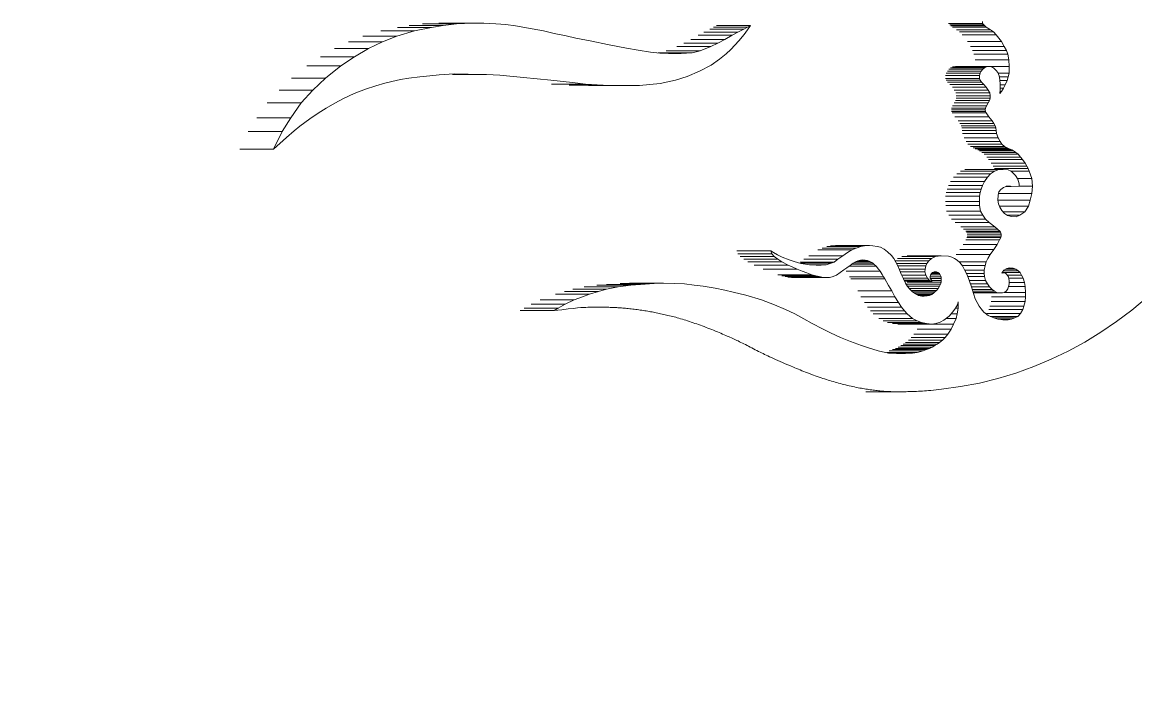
# Model space of a CAD drawing. Header units: inches. Extents: x 20 to 536, y 8 to 344.
# Drawn here: x 125.577 to 126.602, y 125.481 to 126.09 of the extents above; entities that cross this region are included whole.
import ezdxf

# ---------------------------------------------------------------- set-up
doc = ezdxf.new("R2010")
doc.units = ezdxf.units.IN
doc.header["$LTSCALE"] = 16
doc.header["$MEASUREMENT"] = 0
doc.layers.add('Visible (ANSI)', color=7, linetype='Continuous', lineweight=50)

msp = doc.modelspace()

# ---------------------------------------------------------------- linework, layer by layer
at = {"layer": 'Visible (ANSI)', "linetype": 'Continuous', "lineweight": 18}
for p, q in [((125.9609, 126.08888), (125.99215, 126.08888)), ((125.9709, 126.08889), (126.00215, 126.08889)), ((125.97692, 126.08822), (125.99215, 126.08888)), ((125.99215, 126.08888), (126.00215, 126.08889)), ((126.00215, 126.08889), (126.01322, 126.08825)), ((126.46107, 126.0886), (126.46096, 126.09055)), ((125.90726, 126.08176), (125.93851, 126.08176)), ((125.92207, 126.07709), (125.93851, 126.08176)), ((125.92276, 126.08503), (125.95401, 126.08503)), ((125.93344, 126.08681), (125.96469, 126.08681)), ((125.93851, 126.08176), (125.95401, 126.08503)), ((125.94567, 126.08822), (125.97692, 126.08822)), ((125.95401, 126.08503), (125.96469, 126.08681)), ((125.96469, 126.08681), (125.97692, 126.08822)), ((126.01322, 126.08825), (126.02241, 126.08771)), ((126.02241, 126.08771), (126.03125, 126.08635)), ((126.03125, 126.08635), (126.04674, 126.0836)), ((126.04674, 126.0836), (126.05712, 126.08186)), ((126.05712, 126.08186), (126.06692, 126.07943)), ((126.06692, 126.07943), (126.07789, 126.07715)), ((126.20471, 126.08053), (126.23596, 126.08053)), ((126.20997, 126.08347), (126.24122, 126.08347)), ((126.21359, 126.08529), (126.24484, 126.08529)), ((126.21617, 126.08665), (126.24742, 126.08665)), ((126.23057, 126.07787), (126.23596, 126.08053)), ((126.23596, 126.08053), (126.24122, 126.08347)), ((126.24122, 126.08347), (126.24484, 126.08529)), ((126.24477, 126.08289), (126.24173, 126.07841)), ((126.24742, 126.08665), (126.24477, 126.08289)), ((126.24484, 126.08529), (126.24742, 126.08665)), ((126.42982, 126.0886), (126.46107, 126.0886)), ((126.43081, 126.08748), (126.46206, 126.08748)), ((126.4318, 126.08647), (126.46305, 126.08647)), ((126.43322, 126.08525), (126.46447, 126.08525)), ((126.43714, 126.08268), (126.46839, 126.08268)), ((126.43975, 126.08083), (126.471, 126.08083)), ((126.46206, 126.08748), (126.46107, 126.0886)), ((126.46305, 126.08647), (126.46206, 126.08748)), ((126.46447, 126.08525), (126.46305, 126.08647)), ((126.46839, 126.08268), (126.46447, 126.08525)), ((126.471, 126.08083), (126.46839, 126.08268)), ((126.47343, 126.07819), (126.471, 126.08083)), ((125.87774, 126.07165), (125.90899, 126.07165)), ((125.89082, 126.07709), (125.92207, 126.07709)), ((125.89591, 126.06566), (125.90899, 126.07165)), ((125.90899, 126.07165), (125.92207, 126.07709)), ((126.07789, 126.07715), (126.08685, 126.07498)), ((126.08685, 126.07498), (126.10143, 126.07223)), ((126.10143, 126.07223), (126.11582, 126.06919)), ((126.11582, 126.06919), (126.13339, 126.06593)), ((126.18631, 126.07048), (126.21756, 126.07048)), ((126.19263, 126.07397), (126.22388, 126.07397)), ((126.19932, 126.07787), (126.23057, 126.07787)), ((126.21101, 126.06739), (126.21756, 126.07048)), ((126.21756, 126.07048), (126.22388, 126.07397)), ((126.22388, 126.07397), (126.23057, 126.07787)), ((126.23687, 126.07266), (126.22933, 126.06469)), ((126.24173, 126.07841), (126.23687, 126.07266)), ((126.44218, 126.07819), (126.47343, 126.07819)), ((126.4472, 126.07204), (126.47845, 126.07204)), ((126.47601, 126.07503), (126.47343, 126.07819)), ((126.47845, 126.07204), (126.47601, 126.07503)), ((126.48104, 126.06758), (126.47845, 126.07204)), ((125.86466, 126.06566), (125.89591, 126.06566)), ((125.88309, 126.05802), (125.89591, 126.06566)), ((126.13339, 126.06593), (126.14424, 126.06406)), ((126.14424, 126.06406), (126.15549, 126.06218)), ((126.15549, 126.06218), (126.16397, 126.06123)), ((126.16249, 126.06168), (126.19374, 126.06168)), ((126.16397, 126.06123), (126.17292, 126.06096)), ((126.17, 126.06356), (126.20125, 126.06356)), ((126.17199, 126.06099), (126.18363, 126.06099)), ((126.17292, 126.06096), (126.18363, 126.06099)), ((126.17976, 126.06739), (126.21101, 126.06739)), ((126.18363, 126.06099), (126.19374, 126.06168)), ((126.19374, 126.06168), (126.20125, 126.06356)), ((126.20125, 126.06356), (126.21101, 126.06739)), ((126.22517, 126.06061), (126.21897, 126.05566)), ((126.22933, 126.06469), (126.22517, 126.06061)), ((126.44979, 126.06758), (126.48104, 126.06758)), ((126.45179, 126.06372), (126.48304, 126.06372)), ((126.45303, 126.06028), (126.48428, 126.06028)), ((126.48304, 126.06372), (126.48104, 126.06758)), ((126.48428, 126.06028), (126.48304, 126.06372)), ((126.48531, 126.05533), (126.48428, 126.06028)), ((125.83927, 126.04956), (125.87052, 126.04956)), ((125.85184, 126.05802), (125.88309, 126.05802)), ((125.85654, 126.03831), (125.87052, 126.04956)), ((125.87052, 126.04956), (125.88309, 126.05802)), ((126.21134, 126.05022), (126.20053, 126.04461)), ((126.21897, 126.05566), (126.21134, 126.05022)), ((126.43345, 126.04877), (126.4647, 126.04877)), ((126.43615, 126.04898), (126.4674, 126.04898)), ((126.45406, 126.05533), (126.48531, 126.05533)), ((126.45428, 126.04911), (126.48553, 126.04911)), ((126.46284, 126.04779), (126.4647, 126.04877)), ((126.4647, 126.04877), (126.4674, 126.04898)), ((126.4674, 126.04898), (126.47025, 126.04833)), ((126.47025, 126.04833), (126.47169, 126.04723)), ((126.48553, 126.04911), (126.48531, 126.05533)), ((126.48538, 126.04305), (126.48553, 126.04911)), ((125.82529, 126.03831), (125.85654, 126.03831)), ((125.84496, 126.02738), (125.85654, 126.03831)), ((125.93309, 126.03822), (125.92541, 126.03704)), ((125.94323, 126.03956), (125.93309, 126.03822)), ((125.95235, 126.04053), (125.94323, 126.03956)), ((125.96116, 126.04149), (125.95235, 126.04053)), ((125.97494, 126.04218), (125.96116, 126.04149)), ((125.97334, 126.04181), (126.00459, 126.04181)), ((125.98776, 126.04214), (125.97494, 126.04218)), ((126.00459, 126.04181), (125.98776, 126.04214)), ((126.01681, 126.04093), (126.00459, 126.04181)), ((126.03866, 126.03902), (126.01681, 126.04093)), ((126.06373, 126.03656), (126.03866, 126.03902)), ((126.18937, 126.03991), (126.17843, 126.03643)), ((126.20053, 126.04461), (126.18937, 126.03991)), ((126.42702, 126.04071), (126.45827, 126.04071)), ((126.42705, 126.03803), (126.4583, 126.03803)), ((126.4276, 126.0428), (126.45885, 126.0428)), ((126.42863, 126.04471), (126.45988, 126.04471)), ((126.43003, 126.04647), (126.46128, 126.04647)), ((126.43159, 126.04779), (126.46284, 126.04779)), ((126.45827, 126.04071), (126.45885, 126.0428)), ((126.4583, 126.03803), (126.45827, 126.04071)), ((126.45885, 126.03649), (126.4583, 126.03803)), ((126.45885, 126.0428), (126.45988, 126.04471)), ((126.45988, 126.04471), (126.46128, 126.04647)), ((126.46128, 126.04647), (126.46284, 126.04779)), ((126.47169, 126.04723), (126.47366, 126.04536)), ((126.47366, 126.04536), (126.47495, 126.04356)), ((126.47495, 126.04356), (126.47626, 126.04047)), ((126.47517, 126.04305), (126.48538, 126.04305)), ((126.47626, 126.04047), (126.47698, 126.03702)), ((126.47648, 126.03941), (126.48467, 126.03941)), ((126.48351, 126.03619), (126.48467, 126.03941)), ((126.48467, 126.03941), (126.48538, 126.04305)), ((125.81371, 126.02738), (125.84496, 126.02738)), ((125.83409, 126.01564), (125.84496, 126.02738)), ((125.89315, 126.02824), (125.88273, 126.02417)), ((125.90276, 126.03134), (125.89315, 126.02824)), ((125.91104, 126.03372), (125.90276, 126.03134)), ((125.91763, 126.03538), (125.91104, 126.03372)), ((125.92541, 126.03704), (125.91763, 126.03538)), ((126.08366, 126.03426), (126.06373, 126.03656)), ((126.06433, 126.03267), (126.09558, 126.03267)), ((126.08081, 126.03174), (126.11206, 126.03174)), ((126.09558, 126.03267), (126.08366, 126.03426)), ((126.11206, 126.03174), (126.09558, 126.03267)), ((126.09835, 126.03153), (126.1296, 126.03153)), ((126.1296, 126.03153), (126.11206, 126.03174)), ((126.1454, 126.03154), (126.1296, 126.03153)), ((126.16441, 126.0335), (126.1454, 126.03154)), ((126.17843, 126.03643), (126.16441, 126.0335)), ((126.4276, 126.03649), (126.45885, 126.03649)), ((126.42874, 126.03477), (126.45999, 126.03477)), ((126.43094, 126.03247), (126.46219, 126.03247)), ((126.43322, 126.03), (126.46447, 126.03)), ((126.43489, 126.02743), (126.46614, 126.02743)), ((126.45999, 126.03477), (126.45885, 126.03649)), ((126.46219, 126.03247), (126.45999, 126.03477)), ((126.46447, 126.03), (126.46219, 126.03247)), ((126.46614, 126.02743), (126.46447, 126.03)), ((126.46775, 126.02469), (126.46614, 126.02743)), ((126.47698, 126.03702), (126.47733, 126.03253)), ((126.47704, 126.03619), (126.48351, 126.03619)), ((126.4773, 126.02803), (126.47705, 126.02423)), ((126.47733, 126.03253), (126.4773, 126.02803)), ((126.47731, 126.02921), (126.48036, 126.02921)), ((126.47733, 126.03208), (126.48183, 126.03208)), ((126.47853, 126.02615), (126.48036, 126.02921)), ((126.48036, 126.02921), (126.48183, 126.03208)), ((126.48183, 126.03208), (126.48351, 126.03619)), ((125.87314, 126.01977), (125.86495, 126.01522)), ((125.88273, 126.02417), (125.87314, 126.01977)), ((126.4362, 126.01777), (126.46745, 126.01777)), ((126.4365, 126.02469), (126.46775, 126.02469)), ((126.4367, 126.01985), (126.46795, 126.01985)), ((126.43683, 126.0221), (126.46808, 126.0221)), ((126.46628, 126.01567), (126.46745, 126.01777)), ((126.46745, 126.01777), (126.46795, 126.01985)), ((126.46808, 126.0221), (126.46775, 126.02469)), ((126.46795, 126.01985), (126.46808, 126.0221)), ((126.47705, 126.02423), (126.47853, 126.02615)), ((126.47718, 126.02615), (126.47853, 126.02615)), ((125.80284, 126.01564), (125.83409, 126.01564)), ((125.82469, 126.00198), (125.83409, 126.01564)), ((125.85701, 126.0106), (125.84977, 126.00611)), ((125.86495, 126.01522), (125.85701, 126.0106)), ((126.4323, 126.00933), (126.46355, 126.00933)), ((126.43243, 126.00777), (126.46368, 126.00777)), ((126.43252, 126.01077), (126.46377, 126.01077)), ((126.43326, 126.01282), (126.46451, 126.01282)), ((126.43503, 126.01567), (126.46628, 126.01567)), ((126.46355, 126.00933), (126.46377, 126.01077)), ((126.46368, 126.00777), (126.46355, 126.00933)), ((126.46429, 126.00641), (126.46368, 126.00777)), ((126.46377, 126.01077), (126.46451, 126.01282)), ((126.46451, 126.01282), (126.46628, 126.01567)), ((125.79344, 126.00198), (125.82469, 126.00198)), ((125.81647, 125.98917), (125.82469, 126.00198)), ((125.84193, 126.00102), (125.83285, 125.9941)), ((125.84977, 126.00611), (125.84193, 126.00102)), ((126.43304, 126.00641), (126.46429, 126.00641)), ((126.43559, 126.00264), (126.46684, 126.00264)), ((126.43856, 125.99898), (126.46981, 125.99898)), ((126.46684, 126.00264), (126.46429, 126.00641)), ((126.46981, 125.99898), (126.46684, 126.00264)), ((126.47138, 125.99651), (126.46981, 125.99898)), ((125.78522, 125.98917), (125.81647, 125.98917)), ((125.80877, 125.97306), (125.81647, 125.98917)), ((125.82767, 125.98987), (125.82045, 125.98373)), ((125.83285, 125.9941), (125.82767, 125.98987)), ((126.44013, 125.99651), (126.47138, 125.99651)), ((126.44123, 125.99449), (126.47248, 125.99449)), ((126.44195, 125.99251), (126.4732, 125.99251)), ((126.44221, 125.99008), (126.47346, 125.99008)), ((126.44266, 125.9874), (126.47391, 125.9874)), ((126.47248, 125.99449), (126.47138, 125.99651)), ((126.4732, 125.99251), (126.47248, 125.99449)), ((126.47346, 125.99008), (126.4732, 125.99251)), ((126.47391, 125.9874), (126.47346, 125.99008)), ((126.4753, 125.9835), (126.47391, 125.9874)), ((125.82045, 125.98373), (125.80877, 125.97306)), ((126.44405, 125.9835), (126.4753, 125.9835)), ((126.44588, 125.98018), (126.47713, 125.98018)), ((126.44755, 125.97763), (126.4788, 125.97763)), ((126.47713, 125.98018), (126.4753, 125.9835)), ((126.4788, 125.97763), (126.47713, 125.98018)), ((126.48128, 125.97535), (126.4788, 125.97763)), ((125.77752, 125.97306), (125.80877, 125.97306)), ((126.45003, 125.97535), (126.48128, 125.97535)), ((126.45227, 125.9741), (126.48352, 125.9741)), ((126.45423, 125.97342), (126.48548, 125.97342)), ((126.45662, 125.97251), (126.48787, 125.97251)), ((126.45827, 125.9715), (126.48952, 125.9715)), ((126.46044, 125.96999), (126.49169, 125.96999)), ((126.46247, 125.96831), (126.49372, 125.96831)), ((126.48352, 125.9741), (126.48128, 125.97535)), ((126.48548, 125.97342), (126.48352, 125.9741)), ((126.48787, 125.97251), (126.48548, 125.97342)), ((126.48952, 125.9715), (126.48787, 125.97251)), ((126.49169, 125.96999), (126.48952, 125.9715)), ((126.49372, 125.96831), (126.49169, 125.96999)), ((126.49606, 125.96559), (126.49372, 125.96831)), ((126.46481, 125.96559), (126.49606, 125.96559)), ((126.46662, 125.96339), (126.49787, 125.96339)), ((126.46904, 125.96008), (126.50029, 125.96008)), ((126.47063, 125.95736), (126.50188, 125.95736)), ((126.49787, 125.96339), (126.49606, 125.96559)), ((126.50029, 125.96008), (126.49787, 125.96339)), ((126.50188, 125.95736), (126.50029, 125.96008)), ((126.5031, 125.95514), (126.50188, 125.95736)), ((126.43416, 125.94734), (126.46541, 125.94734)), ((126.43719, 125.95027), (126.46844, 125.95027)), ((126.44062, 125.95293), (126.47187, 125.95293)), ((126.4448, 125.9542), (126.47605, 125.9542)), ((126.44883, 125.95445), (126.48008, 125.95445)), ((126.46272, 125.94321), (126.46541, 125.94734)), ((126.46541, 125.94734), (126.46844, 125.95027)), ((126.46844, 125.95027), (126.47187, 125.95293)), ((126.47185, 125.95514), (126.5031, 125.95514)), ((126.47187, 125.95293), (126.47605, 125.9542)), ((126.47605, 125.9542), (126.48008, 125.95445)), ((126.48008, 125.95445), (126.48444, 125.95387)), ((126.48444, 125.95387), (126.48719, 125.9527)), ((126.48686, 125.95284), (126.50402, 125.95284)), ((126.48719, 125.9527), (126.48947, 125.95078)), ((126.48947, 125.95078), (126.49127, 125.94867)), ((126.49127, 125.94867), (126.49332, 125.94554)), ((126.49289, 125.94619), (126.50627, 125.94619)), ((126.49332, 125.94554), (126.4947, 125.94126)), ((126.50402, 125.95284), (126.5031, 125.95514)), ((126.50627, 125.94619), (126.50402, 125.95284)), ((126.50695, 125.93906), (126.50627, 125.94619)), ((126.42848, 125.93629), (126.45973, 125.93629)), ((126.42973, 125.93975), (126.46098, 125.93975)), ((126.43147, 125.94321), (126.46272, 125.94321)), ((126.4588, 125.9333), (126.45973, 125.93629)), ((126.45973, 125.93629), (126.46098, 125.93975)), ((126.46098, 125.93975), (126.46272, 125.94321)), ((126.47769, 125.93583), (126.47605, 125.93374)), ((126.48017, 125.93779), (126.47769, 125.93583)), ((126.48325, 125.93907), (126.48017, 125.93779)), ((126.48251, 125.93876), (126.4873, 125.93876)), ((126.48272, 125.93885), (126.48682, 125.93885)), ((126.48682, 125.93885), (126.48325, 125.93907)), ((126.4873, 125.93876), (126.48682, 125.93885)), ((126.49482, 125.93888), (126.4873, 125.93876)), ((126.4947, 125.94126), (126.49482, 125.93888)), ((126.49481, 125.93906), (126.50695, 125.93906)), ((126.50643, 125.93218), (126.50695, 125.93906)), ((126.42692, 125.92491), (126.45817, 125.92491)), ((126.42699, 125.92974), (126.45824, 125.92974)), ((126.42755, 125.9333), (126.4588, 125.9333)), ((126.45817, 125.92491), (126.45824, 125.92974)), ((126.45834, 125.9211), (126.45817, 125.92491)), ((126.45824, 125.92974), (126.4588, 125.9333)), ((126.47525, 125.93071), (126.47495, 125.92603)), ((126.47495, 125.92603), (126.47558, 125.92261)), ((126.47496, 125.92625), (126.50483, 125.92625)), ((126.47605, 125.93374), (126.47525, 125.93071)), ((126.47564, 125.93218), (126.50643, 125.93218)), ((126.50323, 125.92073), (126.50483, 125.92625)), ((126.50483, 125.92625), (126.50643, 125.93218)), ((126.42709, 125.9211), (126.45834, 125.9211)), ((126.42797, 125.91602), (126.45922, 125.91602)), ((126.45922, 125.91602), (126.45834, 125.9211)), ((126.46111, 125.91232), (126.45922, 125.91602)), ((126.47558, 125.92261), (126.47681, 125.9196)), ((126.47635, 125.92073), (126.50323, 125.92073)), ((126.47681, 125.9196), (126.47863, 125.91661)), ((126.47863, 125.91661), (126.48116, 125.91377)), ((126.47968, 125.91542), (126.49983, 125.91542)), ((126.49535, 125.9122), (126.49983, 125.91542)), ((126.49983, 125.91542), (126.50323, 125.92073)), ((126.42986, 125.91232), (126.46111, 125.91232)), ((126.43244, 125.90862), (126.46369, 125.90862)), ((126.43584, 125.90552), (126.46709, 125.90552)), ((126.46369, 125.90862), (126.46111, 125.91232)), ((126.46709, 125.90552), (126.46369, 125.90862)), ((126.47228, 125.90155), (126.46709, 125.90552)), ((126.48116, 125.91377), (126.48404, 125.91202)), ((126.48375, 125.9122), (126.49535, 125.9122)), ((126.48404, 125.91202), (126.48774, 125.91098)), ((126.48774, 125.91098), (126.49191, 125.91091)), ((126.49191, 125.91091), (126.49535, 125.9122)), ((126.44103, 125.90155), (126.47228, 125.90155)), ((126.44347, 125.89953), (126.47472, 125.89953)), ((126.44552, 125.89759), (126.47677, 125.89759)), ((126.44636, 125.89657), (126.47761, 125.89657)), ((126.44676, 125.89497), (126.47801, 125.89497)), ((126.47472, 125.89953), (126.47228, 125.90155)), ((126.47677, 125.89759), (126.47472, 125.89953)), ((126.47761, 125.89657), (126.47677, 125.89759)), ((126.47801, 125.89497), (126.47761, 125.89657)), ((126.47809, 125.89307), (126.47801, 125.89497)), ((126.32106, 125.88411), (126.35231, 125.88411)), ((126.32565, 125.88436), (126.3569, 125.88436)), ((126.34905, 125.88352), (126.35231, 125.88411)), ((126.35231, 125.88411), (126.3569, 125.88436)), ((126.3569, 125.88436), (126.36001, 125.88423)), ((126.36001, 125.88423), (126.36398, 125.88366)), ((126.44324, 125.88537), (126.47449, 125.88537)), ((126.44548, 125.8896), (126.47673, 125.8896)), ((126.44648, 125.89174), (126.47773, 125.89174)), ((126.44684, 125.89307), (126.47809, 125.89307)), ((126.4714, 125.88075), (126.47449, 125.88537)), ((126.47449, 125.88537), (126.47673, 125.8896)), ((126.47673, 125.8896), (126.47773, 125.89174)), ((126.47773, 125.89174), (126.47809, 125.89307)), ((126.23486, 125.87949), (126.26611, 125.87949)), ((126.23588, 125.87689), (126.26713, 125.87689)), ((126.23788, 125.87437), (126.26913, 125.87437)), ((126.26713, 125.87689), (126.26611, 125.87949)), ((126.26611, 125.87949), (126.26862, 125.87791)), ((126.26913, 125.87437), (126.26713, 125.87689)), ((126.26862, 125.87791), (126.27237, 125.87581)), ((126.27274, 125.87176), (126.26913, 125.87437)), ((126.27237, 125.87581), (126.27675, 125.87364)), ((126.30108, 125.87502), (126.33233, 125.87502)), ((126.30942, 125.88035), (126.34067, 125.88035)), ((126.31336, 125.88193), (126.34461, 125.88193)), ((126.3178, 125.88352), (126.34905, 125.88352)), ((126.32793, 125.8719), (126.33233, 125.87502)), ((126.33233, 125.87502), (126.33681, 125.87787)), ((126.33681, 125.87787), (126.34067, 125.88035)), ((126.34067, 125.88035), (126.34461, 125.88193)), ((126.34461, 125.88193), (126.34905, 125.88352)), ((126.36398, 125.88366), (126.36702, 125.88281)), ((126.36702, 125.88281), (126.37054, 125.88098)), ((126.37054, 125.88098), (126.37368, 125.8787)), ((126.37368, 125.8787), (126.37714, 125.87525)), ((126.37714, 125.87525), (126.3793, 125.87238)), ((126.38659, 125.87429), (126.41784, 125.87429)), ((126.39176, 125.87488), (126.42301, 125.87488)), ((126.41394, 125.87248), (126.41784, 125.87429)), ((126.41784, 125.87429), (126.42301, 125.87488)), ((126.42301, 125.87488), (126.42961, 125.87468)), ((126.42961, 125.87468), (126.43283, 125.8737)), ((126.43283, 125.8737), (126.43534, 125.8726)), ((126.43674, 125.87625), (126.46799, 125.87625)), ((126.44015, 125.88075), (126.4714, 125.88075)), ((126.4659, 125.87258), (126.46799, 125.87625)), ((126.46799, 125.87625), (126.4714, 125.88075)), ((126.24149, 125.87176), (126.27274, 125.87176)), ((126.24506, 125.86935), (126.27631, 125.86935)), ((126.25085, 125.86649), (126.2821, 125.86649)), ((126.27631, 125.86935), (126.27274, 125.87176)), ((126.2821, 125.86649), (126.27631, 125.86935)), ((126.27675, 125.87364), (126.28318, 125.87113)), ((126.28579, 125.86482), (126.2821, 125.86649)), ((126.28318, 125.87113), (126.28763, 125.86958)), ((126.29048, 125.86261), (126.28579, 125.86482)), ((126.28763, 125.86958), (126.29394, 125.86797)), ((126.29311, 125.86924), (126.32436, 125.86924)), ((126.29369, 125.86804), (126.32165, 125.86804)), ((126.29394, 125.86797), (126.30197, 125.86666)), ((126.29668, 125.8719), (126.32793, 125.8719)), ((126.30167, 125.86671), (126.317, 125.86671)), ((126.30197, 125.86666), (126.30783, 125.86639)), ((126.30783, 125.86639), (126.31257, 125.86637)), ((126.31257, 125.86637), (126.317, 125.86671)), ((126.317, 125.86671), (126.32165, 125.86804)), ((126.32165, 125.86804), (126.32436, 125.86924)), ((126.32436, 125.86924), (126.32793, 125.8719)), ((126.33616, 125.8639), (126.33323, 125.86194)), ((126.33912, 125.86611), (126.33616, 125.8639)), ((126.33811, 125.86536), (126.36302, 125.86536)), ((126.34187, 125.86808), (126.33912, 125.86611)), ((126.34092, 125.86739), (126.36108, 125.86739)), ((126.34426, 125.86955), (126.34187, 125.86808)), ((126.34273, 125.8686), (126.3597, 125.8686)), ((126.34625, 125.87042), (126.34426, 125.86955)), ((126.34494, 125.86985), (126.35719, 125.86985)), ((126.34864, 125.871), (126.34625, 125.87042)), ((126.34743, 125.87071), (126.35517, 125.87071)), ((126.35094, 125.87113), (126.34864, 125.871)), ((126.34894, 125.87102), (126.35299, 125.87102)), ((126.35299, 125.87102), (126.35094, 125.87113)), ((126.35517, 125.87071), (126.35299, 125.87102)), ((126.35719, 125.86985), (126.35517, 125.87071)), ((126.3597, 125.8686), (126.35719, 125.86985)), ((126.36108, 125.86739), (126.3597, 125.8686)), ((126.36302, 125.86536), (126.36108, 125.86739)), ((126.36514, 125.86278), (126.36302, 125.86536)), ((126.3793, 125.87238), (126.38129, 125.869)), ((126.38047, 125.87039), (126.41164, 125.87039)), ((126.38129, 125.869), (126.38319, 125.86571)), ((126.38193, 125.86789), (126.4098, 125.86789)), ((126.38269, 125.87248), (126.41394, 125.87248)), ((126.38319, 125.86571), (126.38448, 125.86196)), ((126.38322, 125.86561), (126.40875, 125.86561)), ((126.40816, 125.86262), (126.40875, 125.86561)), ((126.40875, 125.86561), (126.4098, 125.86789)), ((126.4098, 125.86789), (126.41164, 125.87039)), ((126.41164, 125.87039), (126.41394, 125.87248)), ((126.43534, 125.8726), (126.43759, 125.87099)), ((126.43759, 125.87099), (126.44003, 125.86876)), ((126.43921, 125.86951), (126.46421, 125.86951)), ((126.44003, 125.86876), (126.44265, 125.86572)), ((126.44225, 125.86618), (126.46329, 125.86618)), ((126.44265, 125.86572), (126.44475, 125.86153)), ((126.46259, 125.86167), (126.46329, 125.86618)), ((126.46329, 125.86618), (126.46421, 125.86951)), ((126.46421, 125.86951), (126.4659, 125.87258)), ((126.48614, 125.86383), (126.48329, 125.86342)), ((126.48456, 125.86361), (126.48924, 125.86361)), ((126.48924, 125.86361), (126.48614, 125.86383)), ((126.49172, 125.86273), (126.48924, 125.86361)), ((126.25923, 125.86261), (126.29048, 125.86261)), ((126.27269, 125.8576), (126.30394, 125.8576)), ((126.27647, 125.85662), (126.30772, 125.85662)), ((126.27942, 125.85578), (126.31067, 125.85578)), ((126.28194, 125.85532), (126.31319, 125.85532)), ((126.28532, 125.85503), (126.31657, 125.85503)), ((126.2949, 125.86095), (126.29048, 125.86261)), ((126.29948, 125.85925), (126.2949, 125.86095)), ((126.30394, 125.8576), (126.29948, 125.85925)), ((126.30772, 125.85662), (126.30394, 125.8576)), ((126.31067, 125.85578), (126.30772, 125.85662)), ((126.31319, 125.85532), (126.31067, 125.85578)), ((126.31657, 125.85503), (126.31319, 125.85532)), ((126.32011, 125.85514), (126.31657, 125.85503)), ((126.32258, 125.85557), (126.32011, 125.85514)), ((126.32649, 125.85725), (126.32258, 125.85557)), ((126.33006, 125.85953), (126.32649, 125.85725)), ((126.33323, 125.86194), (126.33006, 125.85953)), ((126.33563, 125.86071), (126.36688, 125.86071)), ((126.33859, 125.85574), (126.36984, 125.85574)), ((126.33972, 125.85364), (126.37097, 125.85364)), ((126.36688, 125.86071), (126.36514, 125.86278)), ((126.36858, 125.85788), (126.36688, 125.86071)), ((126.36984, 125.85574), (126.36858, 125.85788)), ((126.37097, 125.85364), (126.36984, 125.85574)), ((126.37455, 125.84761), (126.37097, 125.85364)), ((126.38425, 125.86262), (126.40816, 125.86262)), ((126.38448, 125.86196), (126.38615, 125.85813)), ((126.38523, 125.86025), (126.40801, 125.86025)), ((126.38615, 125.85813), (126.38815, 125.85377)), ((126.38664, 125.85707), (126.40867, 125.85707)), ((126.3879, 125.85431), (126.41022, 125.85431)), ((126.38815, 125.85377), (126.39006, 125.84985)), ((126.40801, 125.86025), (126.40816, 125.86262)), ((126.40867, 125.85707), (126.40801, 125.86025)), ((126.41022, 125.85431), (126.40867, 125.85707)), ((126.41193, 125.85259), (126.41022, 125.85431)), ((126.41279, 125.85594), (126.41276, 125.85449)), ((126.41276, 125.85449), (126.4133, 125.85337)), ((126.41278, 125.85576), (126.4228, 125.85576)), ((126.41311, 125.8573), (126.41279, 125.85594)), ((126.4129, 125.85419), (126.42297, 125.85419)), ((126.41402, 125.8586), (126.41311, 125.8573)), ((126.41317, 125.85738), (126.4221, 125.85738)), ((126.4133, 125.85337), (126.41479, 125.85171)), ((126.41508, 125.85957), (126.41402, 125.8586)), ((126.41408, 125.85865), (126.42126, 125.85865)), ((126.41658, 125.8601), (126.41508, 125.85957)), ((126.41529, 125.85964), (126.41999, 125.85964)), ((126.41852, 125.86013), (126.41658, 125.8601)), ((126.41999, 125.85964), (126.41852, 125.86013)), ((126.42126, 125.85865), (126.41999, 125.85964)), ((126.4221, 125.85738), (126.42126, 125.85865)), ((126.4228, 125.85576), (126.4221, 125.85738)), ((126.42297, 125.85419), (126.4228, 125.85576)), ((126.42304, 125.85229), (126.42297, 125.85419)), ((126.44468, 125.86167), (126.46259, 125.86167)), ((126.44475, 125.86153), (126.44687, 125.85731)), ((126.44622, 125.85861), (126.46253, 125.85861)), ((126.44687, 125.85731), (126.44899, 125.85178)), ((126.44746, 125.85579), (126.46286, 125.85579)), ((126.46253, 125.85861), (126.46259, 125.86167)), ((126.46286, 125.85579), (126.46253, 125.85861)), ((126.4637, 125.85238), (126.46286, 125.85579)), ((126.48045, 125.86164), (126.47889, 125.85895)), ((126.47889, 125.85895), (126.47988, 125.85925)), ((126.47906, 125.85925), (126.47988, 125.85925)), ((126.4792, 125.85949), (126.49549, 125.85949)), ((126.47988, 125.85925), (126.48113, 125.85921)), ((126.48014, 125.86111), (126.4938, 125.86111)), ((126.48329, 125.86342), (126.48045, 125.86164)), ((126.48113, 125.85921), (126.48224, 125.85888)), ((126.48218, 125.86273), (126.49172, 125.86273)), ((126.48224, 125.85888), (126.48305, 125.85803)), ((126.48305, 125.85803), (126.48391, 125.85689)), ((126.48366, 125.85721), (126.49679, 125.85721)), ((126.48391, 125.85689), (126.48488, 125.85558)), ((126.48488, 125.85558), (126.48529, 125.85414)), ((126.48524, 125.85431), (126.49833, 125.85431)), ((126.48529, 125.85414), (126.48557, 125.85195)), ((126.4938, 125.86111), (126.49172, 125.86273)), ((126.49549, 125.85949), (126.4938, 125.86111)), ((126.49679, 125.85721), (126.49549, 125.85949)), ((126.49833, 125.85431), (126.49679, 125.85721)), ((126.49957, 125.85029), (126.49833, 125.85431)), ((126.0839, 125.84424), (126.11515, 125.84424)), ((126.09449, 125.84633), (126.12574, 125.84633)), ((126.10615, 125.84788), (126.1374, 125.84788)), ((126.10755, 125.8422), (126.11515, 125.84424)), ((126.11508, 125.84871), (126.14633, 125.84871)), ((126.11515, 125.84424), (126.12574, 125.84633)), ((126.12574, 125.84633), (126.1374, 125.84788)), ((126.12764, 125.84958), (126.15889, 125.84958)), ((126.13622, 125.84971), (126.16747, 125.84971)), ((126.1374, 125.84788), (126.14633, 125.84871)), ((126.14633, 125.84871), (126.15889, 125.84958)), ((126.15889, 125.84958), (126.16747, 125.84971)), ((126.16747, 125.84971), (126.17725, 125.84959)), ((126.17725, 125.84959), (126.18667, 125.84905)), ((126.18667, 125.84905), (126.19562, 125.84808)), ((126.19562, 125.84808), (126.20398, 125.84697)), ((126.20398, 125.84697), (126.2149, 125.84533)), ((126.2149, 125.84533), (126.22375, 125.84327)), ((126.22375, 125.84327), (126.23151, 125.8416)), ((126.3774, 125.84269), (126.37455, 125.84761)), ((126.38872, 125.85259), (126.41193, 125.85259)), ((126.38916, 125.85169), (126.41373, 125.85169)), ((126.39006, 125.84985), (126.39188, 125.84682)), ((126.39119, 125.84886), (126.42244, 125.84886)), ((126.39166, 125.8506), (126.42291, 125.8506)), ((126.39171, 125.84711), (126.42154, 125.84711)), ((126.39188, 125.84682), (126.39441, 125.8439)), ((126.39354, 125.8449), (126.42021, 125.8449)), ((126.39441, 125.8439), (126.39653, 125.84187)), ((126.39515, 125.84319), (126.41867, 125.84319)), ((126.41373, 125.85169), (126.41193, 125.85259)), ((126.41382, 125.85169), (126.41373, 125.85169)), ((126.41479, 125.85171), (126.41382, 125.85169)), ((126.41427, 125.85229), (126.42304, 125.85229)), ((126.41723, 125.84177), (126.41867, 125.84319)), ((126.41867, 125.84319), (126.42021, 125.8449)), ((126.42021, 125.8449), (126.42154, 125.84711)), ((126.42154, 125.84711), (126.42244, 125.84886)), ((126.42244, 125.84886), (126.42291, 125.8506)), ((126.42291, 125.8506), (126.42304, 125.85229)), ((126.44876, 125.85238), (126.4637, 125.85238)), ((126.44899, 125.85178), (126.45075, 125.84646)), ((126.44985, 125.84918), (126.46559, 125.84918)), ((126.45071, 125.84655), (126.46747, 125.84655)), ((126.45075, 125.84646), (126.45262, 125.8402)), ((126.45152, 125.84388), (126.46995, 125.84388)), ((126.46559, 125.84918), (126.4637, 125.85238)), ((126.46747, 125.84655), (126.46559, 125.84918)), ((126.46995, 125.84388), (126.46747, 125.84655)), ((126.47202, 125.8424), (126.46995, 125.84388)), ((126.48415, 125.84454), (126.48317, 125.84274)), ((126.48498, 125.84669), (126.48415, 125.84454)), ((126.48496, 125.84663), (126.50016, 125.84663)), ((126.4854, 125.84889), (126.48498, 125.84669)), ((126.48557, 125.85195), (126.4854, 125.84889)), ((126.48548, 125.85029), (126.49957, 125.85029)), ((126.50016, 125.84663), (126.49957, 125.85029)), ((126.50046, 125.84132), (126.50016, 125.84663)), ((126.05398, 125.83443), (126.08523, 125.83443)), ((126.0681, 125.83974), (126.09935, 125.83974)), ((126.0763, 125.8422), (126.10755, 125.8422)), ((126.0769, 125.83044), (126.08523, 125.83443)), ((126.08523, 125.83443), (126.09295, 125.8373)), ((126.09295, 125.8373), (126.09935, 125.83974)), ((126.09935, 125.83974), (126.10755, 125.8422)), ((126.23151, 125.8416), (126.24311, 125.83862)), ((126.24311, 125.83862), (126.2577, 125.83444)), ((126.2577, 125.83444), (126.26971, 125.82991)), ((126.34615, 125.84269), (126.3774, 125.84269)), ((126.34915, 125.83715), (126.3804, 125.83715)), ((126.3804, 125.83715), (126.3774, 125.84269)), ((126.38354, 125.83205), (126.3804, 125.83715)), ((126.39653, 125.84187), (126.39917, 125.84004)), ((126.39667, 125.84177), (126.41723, 125.84177)), ((126.39832, 125.84063), (126.41573, 125.84063)), ((126.39917, 125.84004), (126.40205, 125.8384)), ((126.40014, 125.83948), (126.41434, 125.83948)), ((126.40178, 125.83856), (126.41226, 125.83856)), ((126.40205, 125.8384), (126.40522, 125.83789)), ((126.40442, 125.83802), (126.40998, 125.83802)), ((126.40522, 125.83789), (126.40731, 125.83781)), ((126.40731, 125.83781), (126.40998, 125.83802)), ((126.40998, 125.83802), (126.41226, 125.83856)), ((126.41226, 125.83856), (126.41434, 125.83948)), ((126.41434, 125.83948), (126.41573, 125.84063)), ((126.41573, 125.84063), (126.41723, 125.84177)), ((126.45196, 125.8424), (126.47202, 125.8424)), ((126.4523, 125.84128), (126.47429, 125.84128)), ((126.45244, 125.84079), (126.47669, 125.84079)), ((126.45245, 125.84078), (126.47924, 125.84078)), ((126.45262, 125.8402), (126.45435, 125.83546)), ((126.45435, 125.83546), (126.45605, 125.832)), ((126.46883, 125.83303), (126.50008, 125.83303)), ((126.46918, 125.8372), (126.50043, 125.8372)), ((126.47429, 125.84128), (126.47202, 125.8424)), ((126.47669, 125.84079), (126.47429, 125.84128)), ((126.47924, 125.84078), (126.47669, 125.84079)), ((126.48134, 125.84127), (126.47924, 125.84078)), ((126.48317, 125.84274), (126.48134, 125.84127)), ((126.4814, 125.84132), (126.50046, 125.84132)), ((126.49902, 125.82871), (126.50008, 125.83303)), ((126.50008, 125.83303), (126.50043, 125.8372)), ((126.50043, 125.8372), (126.50046, 125.84132)), ((126.03558, 125.82451), (126.06683, 125.82451)), ((126.03925, 125.82691), (126.0705, 125.82691)), ((126.04565, 125.83044), (126.0769, 125.83044)), ((126.06683, 125.82451), (126.0705, 125.82691)), ((126.07398, 125.82541), (126.06683, 125.82451)), ((126.0705, 125.82691), (126.0769, 125.83044)), ((126.07984, 125.82611), (126.07398, 125.82541)), ((126.08458, 125.82663), (126.07984, 125.82611)), ((126.0884, 125.82701), (126.08458, 125.82663)), ((126.09145, 125.82728), (126.0884, 125.82701)), ((126.09393, 125.82745), (126.09145, 125.82728)), ((126.096, 125.82756), (126.09393, 125.82745)), ((126.09784, 125.82763), (126.096, 125.82756)), ((126.0996, 125.82769), (126.09784, 125.82763)), ((126.10131, 125.82774), (126.0996, 125.82769)), ((126.10296, 125.82778), (126.10131, 125.82774)), ((126.10455, 125.82781), (126.10296, 125.82778)), ((126.10608, 125.82783), (126.10455, 125.82781)), ((126.10756, 125.82784), (126.10608, 125.82783)), ((126.10896, 125.82783), (126.10756, 125.82784)), ((126.11031, 125.82782), (126.10896, 125.82783)), ((126.11158, 125.8278), (126.11031, 125.82782)), ((126.1128, 125.82777), (126.11158, 125.8278)), ((126.11397, 125.82774), (126.1128, 125.82777)), ((126.11509, 125.8277), (126.11397, 125.82774)), ((126.11618, 125.82765), (126.11509, 125.8277)), ((126.11724, 125.82761), (126.11618, 125.82765)), ((126.11828, 125.82756), (126.11724, 125.82761)), ((126.11931, 125.82751), (126.11828, 125.82756)), ((126.12034, 125.82747), (126.11931, 125.82751)), ((126.12137, 125.82743), (126.12034, 125.82747)), ((126.12241, 125.82739), (126.12137, 125.82743)), ((126.12345, 125.82734), (126.12241, 125.82739)), ((126.12451, 125.82729), (126.12345, 125.82734)), ((126.12558, 125.82724), (126.12451, 125.82729)), ((126.12668, 125.82717), (126.12558, 125.82724)), ((126.1278, 125.8271), (126.12668, 125.82717)), ((126.12895, 125.82702), (126.1278, 125.8271)), ((126.13012, 125.82692), (126.12895, 125.82702)), ((126.13133, 125.82681), (126.13012, 125.82692)), ((126.13256, 125.8267), (126.13133, 125.82681)), ((126.13382, 125.82657), (126.13256, 125.8267)), ((126.1351, 125.82643), (126.13382, 125.82657)), ((126.13642, 125.82629), (126.1351, 125.82643)), ((126.13776, 125.82613), (126.13642, 125.82629)), ((126.13912, 125.82597), (126.13776, 125.82613)), ((126.14051, 125.8258), (126.13912, 125.82597)), ((126.14191, 125.82562), (126.14051, 125.8258)), ((126.14331, 125.82544), (126.14191, 125.82562)), ((126.14472, 125.82524), (126.14331, 125.82544)), ((126.14613, 125.82505), (126.14472, 125.82524)), ((126.14753, 125.82485), (126.14613, 125.82505)), ((126.14891, 125.82464), (126.14753, 125.82485)), ((126.15028, 125.82443), (126.14891, 125.82464)), ((126.15162, 125.82422), (126.15028, 125.82443)), ((126.15295, 125.824), (126.15162, 125.82422)), ((126.15428, 125.82378), (126.15295, 125.824)), ((126.15559, 125.82354), (126.15428, 125.82378)), ((126.1569, 125.8233), (126.15559, 125.82354)), ((126.15821, 125.82305), (126.1569, 125.8233)), ((126.15952, 125.82279), (126.15821, 125.82305)), ((126.16083, 125.82252), (126.15952, 125.82279)), ((126.16215, 125.82223), (126.16083, 125.82252)), ((126.26971, 125.82991), (126.27965, 125.82566)), ((126.27965, 125.82566), (126.28828, 125.82167)), ((126.35229, 125.83205), (126.38354, 125.83205)), ((126.35528, 125.82769), (126.38653, 125.82769)), ((126.35784, 125.82442), (126.38909, 125.82442)), ((126.38653, 125.82769), (126.38354, 125.83205)), ((126.38909, 125.82442), (126.38653, 125.82769)), ((126.39152, 125.82162), (126.38909, 125.82442)), ((126.43355, 125.82333), (126.43032, 125.81943)), ((126.43609, 125.82691), (126.43355, 125.82333)), ((126.43591, 125.82665), (126.43853, 125.82665)), ((126.438, 125.82998), (126.43609, 125.82691)), ((126.43775, 125.82165), (126.43853, 125.82665)), ((126.43872, 125.83259), (126.438, 125.82998)), ((126.43853, 125.82665), (126.43872, 125.83259)), ((126.45605, 125.832), (126.45776, 125.82863)), ((126.45776, 125.82863), (126.4597, 125.8261)), ((126.4597, 125.8261), (126.46203, 125.8232)), ((126.46203, 125.8232), (126.46614, 125.82014)), ((126.46669, 125.82548), (126.49794, 125.82548)), ((126.46777, 125.82871), (126.49902, 125.82871)), ((126.496, 125.82197), (126.49794, 125.82548)), ((126.49794, 125.82548), (126.49902, 125.82871)), ((126.16348, 125.82194), (126.16215, 125.82223)), ((126.16481, 125.82164), (126.16348, 125.82194)), ((126.16615, 125.82133), (126.16481, 125.82164)), ((126.1675, 125.82102), (126.16615, 125.82133)), ((126.16885, 125.82071), (126.1675, 125.82102)), ((126.17021, 125.8204), (126.16885, 125.82071)), ((126.17158, 125.82008), (126.17021, 125.8204)), ((126.17296, 125.81976), (126.17158, 125.82008)), ((126.17436, 125.81944), (126.17296, 125.81976)), ((126.17577, 125.8191), (126.17436, 125.81944)), ((126.1772, 125.81875), (126.17577, 125.8191)), ((126.17866, 125.81838), (126.1772, 125.81875)), ((126.18014, 125.81799), (126.17866, 125.81838)), ((126.18166, 125.81757), (126.18014, 125.81799)), ((126.18321, 125.81712), (126.18166, 125.81757)), ((126.18479, 125.81665), (126.18321, 125.81712)), ((126.18639, 125.81615), (126.18479, 125.81665)), ((126.18802, 125.81563), (126.18639, 125.81615)), ((126.18967, 125.8151), (126.18802, 125.81563)), ((126.19133, 125.81455), (126.18967, 125.8151)), ((126.193, 125.81399), (126.19133, 125.81455)), ((126.19468, 125.81342), (126.193, 125.81399)), ((126.19636, 125.81284), (126.19468, 125.81342)), ((126.19804, 125.81226), (126.19636, 125.81284)), ((126.19973, 125.81166), (126.19804, 125.81226)), ((126.28828, 125.82167), (126.29668, 125.81699)), ((126.29668, 125.81699), (126.30423, 125.81256)), ((126.30423, 125.81256), (126.31376, 125.80787)), ((126.36027, 125.82162), (126.39152, 125.82162)), ((126.36543, 125.81733), (126.39668, 125.81733)), ((126.36968, 125.81501), (126.40093, 125.81501)), ((126.37367, 125.81364), (126.40492, 125.81364)), ((126.3782, 125.8126), (126.40945, 125.8126)), ((126.38294, 125.81223), (126.41419, 125.81223)), ((126.39668, 125.81733), (126.39152, 125.82162)), ((126.40093, 125.81501), (126.39668, 125.81733)), ((126.40492, 125.81364), (126.40093, 125.81501)), ((126.40945, 125.8126), (126.40492, 125.81364)), ((126.41419, 125.81223), (126.40945, 125.8126)), ((126.41811, 125.81279), (126.41419, 125.81223)), ((126.42202, 125.8139), (126.41811, 125.81279)), ((126.42545, 125.81569), (126.42202, 125.8139)), ((126.43032, 125.81943), (126.42545, 125.81569)), ((126.42741, 125.8172), (126.4366, 125.8172)), ((126.43216, 125.82165), (126.43775, 125.82165)), ((126.43439, 125.81194), (126.4366, 125.8172)), ((126.4366, 125.8172), (126.43775, 125.82165)), ((126.46475, 125.82197), (126.496, 125.82197)), ((126.46614, 125.82014), (126.47125, 125.81792)), ((126.46814, 125.81927), (126.49349, 125.81927)), ((126.47125, 125.81792), (126.475, 125.8167)), ((126.47146, 125.81786), (126.4908, 125.81786)), ((126.47496, 125.81671), (126.48779, 125.81671)), ((126.475, 125.8167), (126.48017, 125.81604)), ((126.47964, 125.81611), (126.48462, 125.81611)), ((126.48017, 125.81604), (126.48462, 125.81611)), ((126.48462, 125.81611), (126.48779, 125.81671)), ((126.48779, 125.81671), (126.4908, 125.81786)), ((126.4908, 125.81786), (126.49349, 125.81927)), ((126.49349, 125.81927), (126.496, 125.82197)), ((126.20143, 125.81106), (126.19973, 125.81166)), ((126.20314, 125.81044), (126.20143, 125.81106)), ((126.20485, 125.80981), (126.20314, 125.81044)), ((126.20658, 125.80917), (126.20485, 125.80981)), ((126.20832, 125.8085), (126.20658, 125.80917)), ((126.21007, 125.80782), (126.20832, 125.8085)), ((126.21183, 125.80713), (126.21007, 125.80782)), ((126.21358, 125.80643), (126.21183, 125.80713)), ((126.21531, 125.80573), (126.21358, 125.80643)), ((126.21701, 125.80503), (126.21531, 125.80573)), ((126.21867, 125.80434), (126.21701, 125.80503)), ((126.22027, 125.80366), (126.21867, 125.80434)), ((126.22182, 125.80301), (126.22027, 125.80366)), ((126.22329, 125.80239), (126.22182, 125.80301)), ((126.2247, 125.80178), (126.22329, 125.80239)), ((126.31376, 125.80787), (126.32108, 125.80399)), ((126.32108, 125.80399), (126.33018, 125.79987)), ((126.39792, 125.80302), (126.42917, 125.80302)), ((126.40074, 125.8075), (126.43199, 125.8075)), ((126.40314, 125.81194), (126.43439, 125.81194)), ((126.42651, 125.79983), (126.42917, 125.80302)), ((126.42917, 125.80302), (126.43199, 125.8075)), ((126.43199, 125.8075), (126.43439, 125.81194)), ((126.22605, 125.80119), (126.2247, 125.80178)), ((126.22736, 125.80062), (126.22605, 125.80119)), ((126.22864, 125.80005), (126.22736, 125.80062)), ((126.22989, 125.79949), (126.22864, 125.80005)), ((126.23112, 125.79893), (126.22989, 125.79949)), ((126.23236, 125.79837), (126.23112, 125.79893)), ((126.23359, 125.7978), (126.23236, 125.79837)), ((126.23484, 125.79721), (126.23359, 125.7978)), ((126.2361, 125.79661), (126.23484, 125.79721)), ((126.23738, 125.79599), (126.2361, 125.79661)), ((126.23869, 125.79535), (126.23738, 125.79599)), ((126.24004, 125.79469), (126.23869, 125.79535)), ((126.24141, 125.794), (126.24004, 125.79469)), ((126.24283, 125.79329), (126.24141, 125.794)), ((126.2443, 125.79254), (126.24283, 125.79329)), ((126.2458, 125.79177), (126.2443, 125.79254)), ((126.24732, 125.79098), (126.2458, 125.79177)), ((126.33018, 125.79987), (126.33964, 125.79616)), ((126.33964, 125.79616), (126.3495, 125.79244)), ((126.3495, 125.79244), (126.35601, 125.79022)), ((126.38596, 125.79232), (126.41721, 125.79232)), ((126.38795, 125.79364), (126.4192, 125.79364)), ((126.39025, 125.7953), (126.4215, 125.7953)), ((126.39276, 125.7973), (126.42401, 125.7973)), ((126.39526, 125.79983), (126.42651, 125.79983)), ((126.41471, 125.79098), (126.41721, 125.79232)), ((126.41721, 125.79232), (126.4192, 125.79364)), ((126.4192, 125.79364), (126.4215, 125.7953)), ((126.4215, 125.7953), (126.42401, 125.7973)), ((126.42401, 125.7973), (126.42651, 125.79983)), ((126.24885, 125.79018), (126.24732, 125.79098)), ((126.25039, 125.78939), (126.24885, 125.79018)), ((126.25191, 125.7886), (126.25039, 125.78939)), ((126.25341, 125.78783), (126.25191, 125.7886)), ((126.25487, 125.78708), (126.25341, 125.78783)), ((126.2563, 125.78636), (126.25487, 125.78708)), ((126.25769, 125.78566), (126.2563, 125.78636)), ((126.25909, 125.78498), (126.25769, 125.78566)), ((126.26051, 125.78429), (126.25909, 125.78498)), ((126.26197, 125.7836), (126.26051, 125.78429)), ((126.26349, 125.78288), (126.26197, 125.7836)), ((126.26511, 125.78213), (126.26349, 125.78288)), ((126.26683, 125.78134), (126.26511, 125.78213)), ((126.35601, 125.79022), (126.36497, 125.7877)), ((126.36497, 125.7877), (126.37453, 125.78552)), ((126.37291, 125.78589), (126.40074, 125.78589)), ((126.37453, 125.78552), (126.38169, 125.78505)), ((126.37501, 125.78753), (126.40626, 125.78753)), ((126.37744, 125.78533), (126.39668, 125.78533)), ((126.37817, 125.78865), (126.40942, 125.78865)), ((126.38102, 125.78979), (126.41227, 125.78979)), ((126.38169, 125.78505), (126.38998, 125.78496)), ((126.38346, 125.79098), (126.41471, 125.79098)), ((126.38998, 125.78496), (126.39668, 125.78533)), ((126.39668, 125.78533), (126.40074, 125.78589)), ((126.40074, 125.78589), (126.40626, 125.78753)), ((126.40626, 125.78753), (126.40942, 125.78865)), ((126.40942, 125.78865), (126.41227, 125.78979)), ((126.41227, 125.78979), (126.41471, 125.79098)), ((126.26869, 125.78051), (126.26683, 125.78134)), ((126.27064, 125.77963), (126.26869, 125.78051)), ((126.27267, 125.77873), (126.27064, 125.77963)), ((126.27475, 125.77781), (126.27267, 125.77873)), ((126.27684, 125.77689), (126.27475, 125.77781)), ((126.27892, 125.77598), (126.27684, 125.77689)), ((126.28095, 125.7751), (126.27892, 125.77598)), ((126.28291, 125.77425), (126.28095, 125.7751)), ((126.28478, 125.77345), (126.28291, 125.77425)), ((126.28656, 125.7727), (126.28478, 125.77345)), ((126.28828, 125.77197), (126.28656, 125.7727)), ((126.28995, 125.77128), (126.28828, 125.77197)), ((126.29159, 125.7706), (126.28995, 125.77128)), ((126.29322, 125.76994), (126.29159, 125.7706)), ((126.29486, 125.76927), (126.29322, 125.76994)), ((126.29653, 125.76861), (126.29486, 125.76927)), ((126.29825, 125.76794), (126.29653, 125.76861)), ((126.3, 125.76725), (126.29825, 125.76794)), ((126.30177, 125.76657), (126.3, 125.76725)), ((126.30356, 125.7659), (126.30177, 125.76657)), ((126.30536, 125.76523), (126.30356, 125.7659)), ((126.30715, 125.76457), (126.30536, 125.76523)), ((126.30892, 125.76394), (126.30715, 125.76457)), ((126.31067, 125.76333), (126.30892, 125.76394)), ((126.31238, 125.76275), (126.31067, 125.76333)), ((126.31407, 125.76219), (126.31238, 125.76275)), ((126.31572, 125.76166), (126.31407, 125.76219)), ((126.31735, 125.76114), (126.31572, 125.76166)), ((126.31897, 125.76065), (126.31735, 125.76114)), ((126.32057, 125.76016), (126.31897, 125.76065)), ((126.32217, 125.75969), (126.32057, 125.76016)), ((126.32376, 125.75923), (126.32217, 125.75969)), ((126.32536, 125.75877), (126.32376, 125.75923)), ((126.32695, 125.75832), (126.32536, 125.75877)), ((126.32856, 125.75787), (126.32695, 125.75832)), ((126.33016, 125.75743), (126.32856, 125.75787)), ((126.33178, 125.757), (126.33016, 125.75743)), ((126.3334, 125.75658), (126.33178, 125.757)), ((126.33503, 125.75617), (126.3334, 125.75658)), ((126.33667, 125.75577), (126.33503, 125.75617)), ((126.33832, 125.75538), (126.33667, 125.75577)), ((126.33997, 125.75501), (126.33832, 125.75538)), ((126.34161, 125.75465), (126.33997, 125.75501)), ((126.34325, 125.75431), (126.34161, 125.75465)), ((126.34486, 125.75398), (126.34325, 125.75431)), ((126.34645, 125.75367), (126.34486, 125.75398)), ((126.348, 125.75337), (126.34645, 125.75367)), ((126.34951, 125.75309), (126.348, 125.75337)), ((126.35097, 125.75284), (126.34951, 125.75309)), ((126.35238, 125.7526), (126.35097, 125.75284)), ((126.35376, 125.75237), (126.35238, 125.7526)), ((126.3551, 125.75216), (126.35376, 125.75237)), ((126.35642, 125.75196), (126.3551, 125.75216)), ((126.35772, 125.75177), (126.35642, 125.75196)), ((126.359, 125.7516), (126.35772, 125.75177)), ((126.36027, 125.75143), (126.359, 125.7516)), ((126.36154, 125.75127), (126.36027, 125.75143)), ((126.3628, 125.75112), (126.36154, 125.75127)), ((126.36407, 125.75098), (126.3628, 125.75112)), ((126.36533, 125.75084), (126.36407, 125.75098)), ((126.36658, 125.75071), (126.36533, 125.75084)), ((126.40946, 125.75081), (126.40755, 125.75068)), ((126.41141, 125.75095), (126.40946, 125.75081)), ((126.41339, 125.75111), (126.41141, 125.75095)), ((126.42326, 125.75231), (126.41339, 125.75111)), ((126.35347, 125.74992), (126.38472, 125.74992)), ((126.36783, 125.7506), (126.36658, 125.75071)), ((126.36908, 125.75049), (126.36783, 125.7506)), ((126.37032, 125.75039), (126.36908, 125.75049)), ((126.37156, 125.7503), (126.37032, 125.75039)), ((126.3728, 125.75022), (126.37156, 125.7503)), ((126.37404, 125.75015), (126.3728, 125.75022)), ((126.37529, 125.75009), (126.37404, 125.75015)), ((126.37656, 125.75004), (126.37529, 125.75009)), ((126.37784, 125.75), (126.37656, 125.75004)), ((126.37915, 125.74997), (126.37784, 125.75)), ((126.3805, 125.74995), (126.37915, 125.74997)), ((126.38187, 125.74993), (126.3805, 125.74995)), ((126.38328, 125.74992), (126.38187, 125.74993)), ((126.38472, 125.74992), (126.38328, 125.74992)), ((126.38618, 125.74992), (126.38472, 125.74992)), ((126.38767, 125.74994), (126.38618, 125.74992)), ((126.38919, 125.74995), (126.38767, 125.74994)), ((126.39072, 125.74998), (126.38919, 125.74995)), ((126.39228, 125.75001), (126.39072, 125.74998)), ((126.39385, 125.75005), (126.39228, 125.75001)), ((126.39544, 125.7501), (126.39385, 125.75005)), ((126.39706, 125.75015), (126.39544, 125.7501)), ((126.3987, 125.75021), (126.39706, 125.75015)), ((126.40038, 125.75028), (126.3987, 125.75021)), ((126.40211, 125.75037), (126.40038, 125.75028)), ((126.40387, 125.75046), (126.40211, 125.75037)), ((126.40569, 125.75056), (126.40387, 125.75046)), ((126.40755, 125.75068), (126.40569, 125.75056))]:
    msp.add_line(p, q, dxfattribs=at)
for centre, major_axis, start_param, end_param in [((126.38887, 126.17989), (0, 0.42942), 3.2341876, 6.1529824), ((123.60186, 123.28528), (0, 2.8125), 3.6175293, 8.9488413)]:
    msp.add_ellipse(centre, major_axis=major_axis, ratio=0.8660254, start_param=start_param, end_param=end_param, dxfattribs=at)
msp.add_ellipse((124.00811, 123.28528), major_axis=(0, 2.3125), ratio=0.8660254, dxfattribs=at)

doc.saveas('drawing.dxf')
